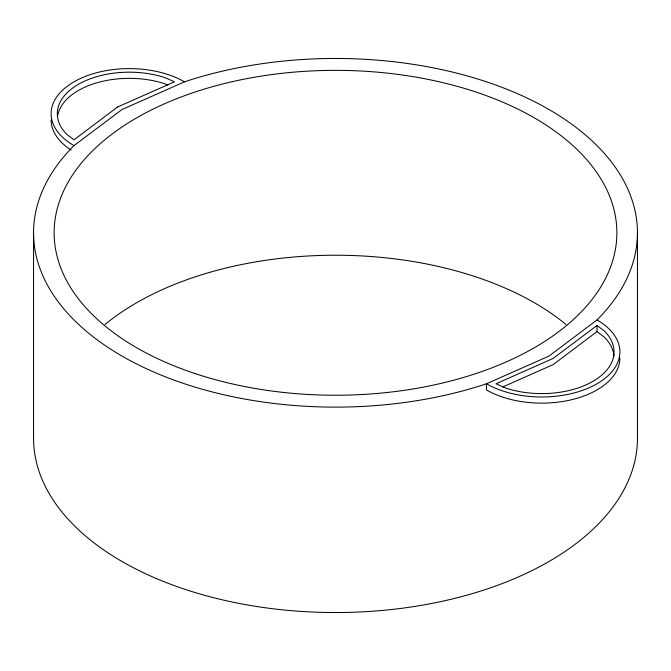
<?xml version="1.0" encoding="UTF-8"?>
<svg xmlns="http://www.w3.org/2000/svg" width="671" height="671" viewBox="0 0 671 671"><rect width="100%" height="100%" fill="white"/><g stroke="black" fill="none" stroke-linecap="round" stroke-linejoin="round"><path stroke-width="1.01" d="M74.003 145.624L121.988 109.524L184.525 81.82A301.95 174.326 0 0 1 549.012 109.524A301.95 174.326 0 0 1 596.997 319.958A78.146 45.116 0 0 1 596.997 383.77A78.146 45.116 0 0 1 486.475 383.77A301.95 174.326 0 0 1 121.988 356.058A301.95 174.326 0 0 1 74.003 145.624A78.146 45.116 0 0 1 74.003 81.82A78.146 45.116 0 0 1 184.525 81.82M596.997 319.958L549.012 356.058L486.475 383.77L486.475 389.926A78.146 45.116 0 0 0 571.642 399.706A78.146 45.116 0 0 0 619.887 358.02M596.997 325.46L553.147 358.448L496.003 383.77L505.582 388.014A72.3 41.745 0 0 0 592.862 381.38A72.3 41.745 0 0 0 604.353 330.988L596.997 325.46L596.997 331.617L553.147 364.613L502.671 386.974M168.002 85.125L165.242 83.909A71.965 41.543 0 0 0 57.488 116.93M596.997 331.617L604.353 337.152A72.3 41.745 0 0 1 613.957 356.049M637.45 232.795L637.45 438.205A301.95 174.326 0 0 1 335.5 612.539A301.95 174.326 0 0 1 33.55 438.205L33.55 232.795M71.201 150.086A78.146 45.116 0 0 1 51.113 119.883M104.978 324.521A281.375 162.449 0 0 1 566.022 324.521M117.61 106.999L74.003 139.811L66.941 134.494A71.965 41.543 0 0 1 78.381 84.345A71.965 41.543 0 0 1 165.242 77.744L174.443 81.82L117.61 106.999M194.816 373.479A281.375 162.449 0 0 0 616.875 232.795A281.375 162.449 0 0 0 194.816 92.112A281.375 162.449 0 0 0 194.816 373.479"/></g></svg>
